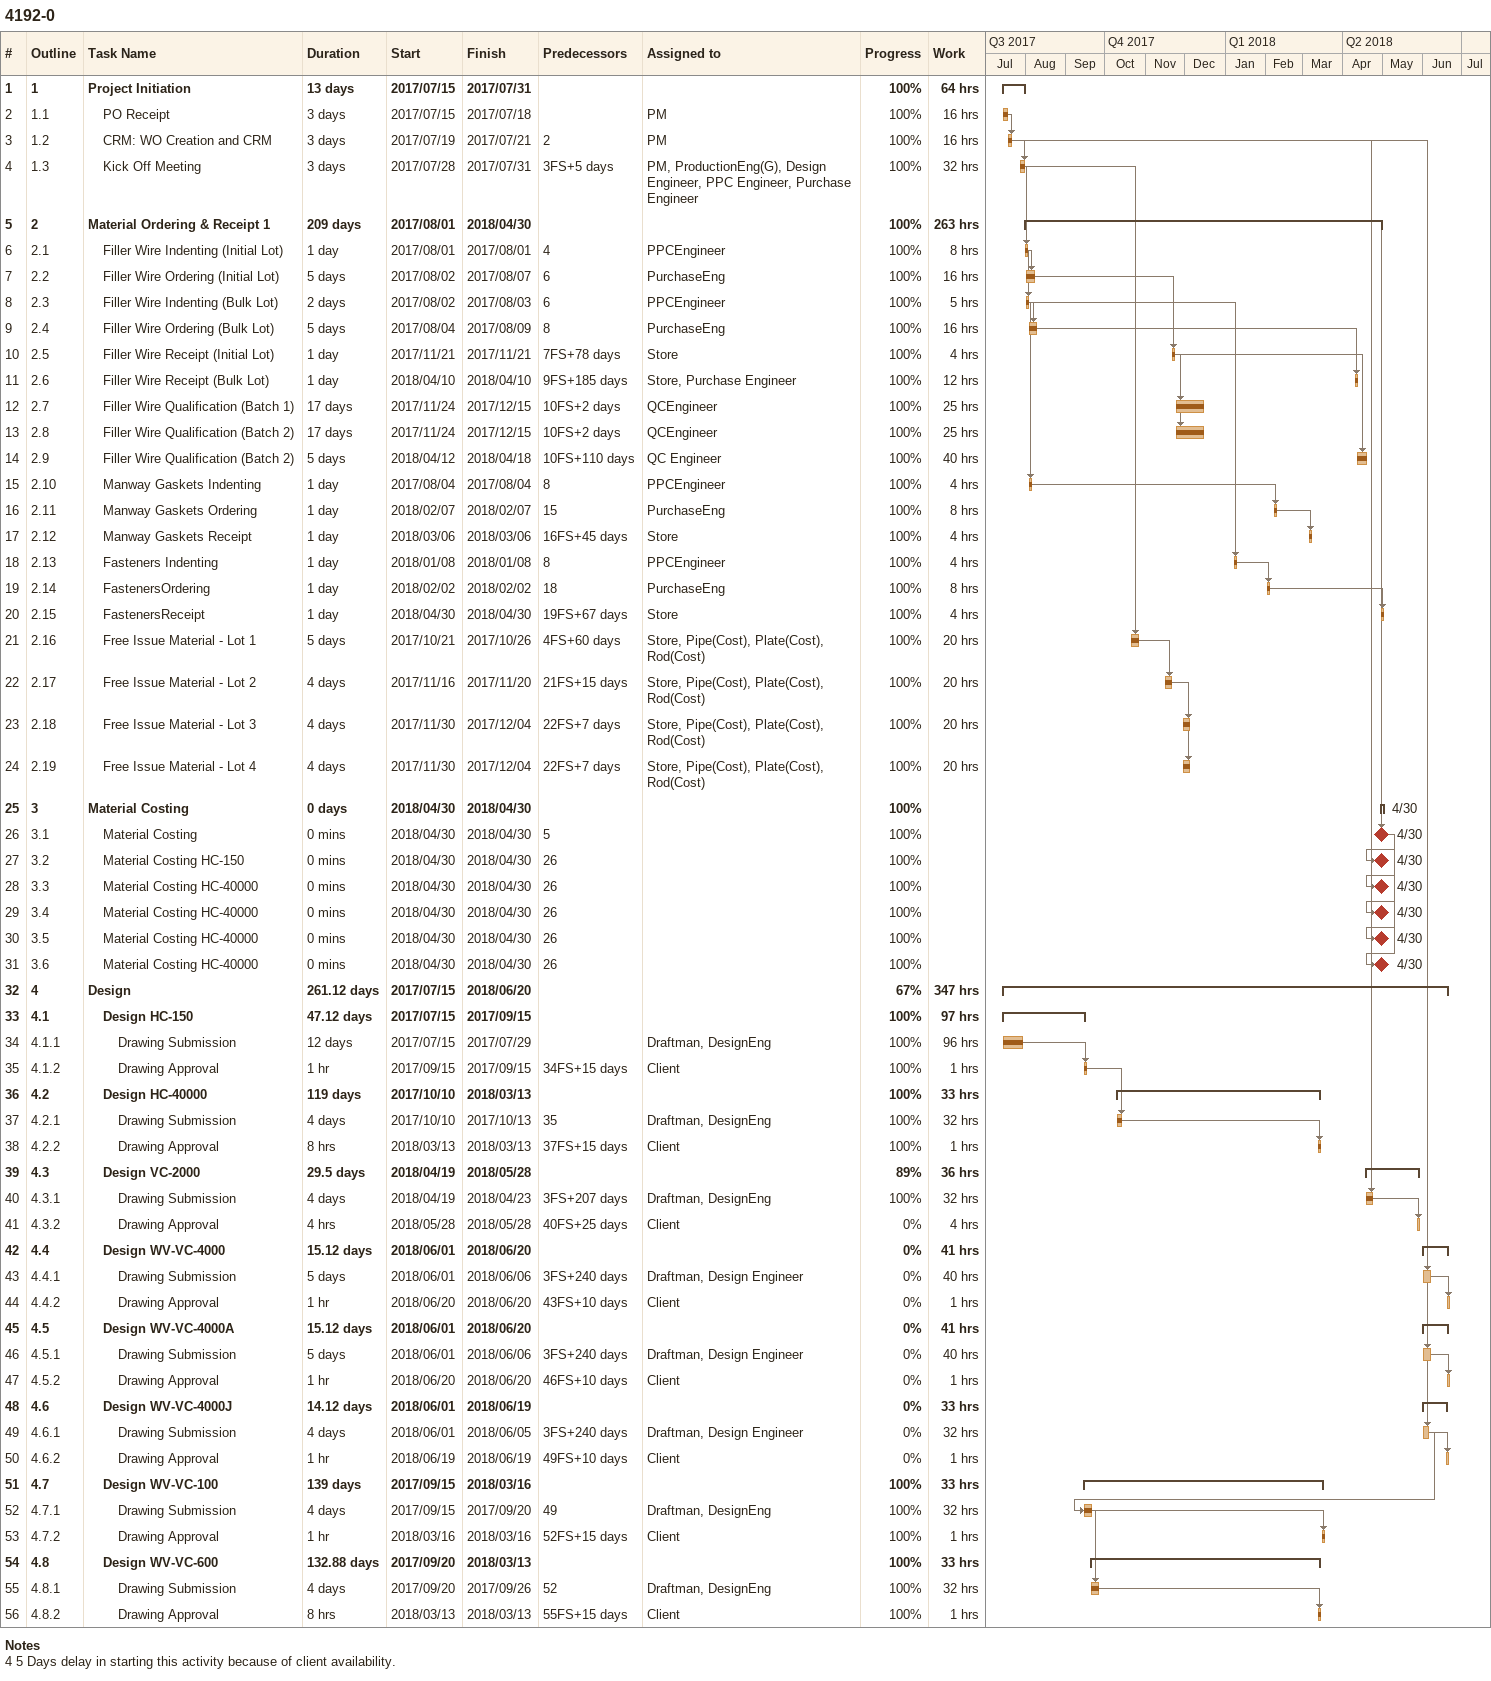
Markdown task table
4192-0

| ID | WBS | Task | Duration | Start | Finish | Predecessors | Resources | % complete | Work (h) |
|---|---|---|---|---|---|---|---|---|---|
| 1 | 1 | **Project Initiation** | 13d | 2017-07-15 | 2017-07-31 |  |  | 100 | 64 |
| 2 | 1.1 | PO Receipt | 3d | 2017-07-15 | 2017-07-18 |  | PM | 100 | 16 |
| 3 | 1.2 | CRM: WO Creation and CRM | 3d | 2017-07-19 | 2017-07-21 | 2 | PM | 100 | 16 |
| 4 | 1.3 | Kick Off Meeting | 3d | 2017-07-28 | 2017-07-31 | 3FS+5d | PM, ProductionEng(G), Design Engineer, PPC Engineer, Purchase Engineer | 100 | 32 |
| 5 | 2 | **Material Ordering & Receipt 1** | 209d | 2017-08-01 | 2018-04-30 |  |  | 100 | 263 |
| 6 | 2.1 | Filler Wire Indenting (Initial Lot) | 1d | 2017-08-01 | 2017-08-01 | 4 | PPCEngineer | 100 | 8 |
| 7 | 2.2 | Filler Wire Ordering (Initial Lot) | 5d | 2017-08-02 | 2017-08-07 | 6 | PurchaseEng | 100 | 16 |
| 8 | 2.3 | Filler Wire Indenting (Bulk Lot) | 2d | 2017-08-02 | 2017-08-03 | 6 | PPCEngineer | 100 | 5 |
| 9 | 2.4 | Filler Wire Ordering (Bulk Lot) | 5d | 2017-08-04 | 2017-08-09 | 8 | PurchaseEng | 100 | 16 |
| 10 | 2.5 | Filler Wire Receipt (Initial Lot) | 1d | 2017-11-21 | 2017-11-21 | 7FS+78d | Store | 100 | 4 |
| 11 | 2.6 | Filler Wire Receipt (Bulk Lot) | 1d | 2018-04-10 | 2018-04-10 | 9FS+185d | Store, Purchase Engineer | 100 | 12 |
| 12 | 2.7 | Filler Wire Qualification (Batch 1) | 17d | 2017-11-24 | 2017-12-15 | 10FS+2d | QCEngineer | 100 | 25 |
| 13 | 2.8 | Filler Wire Qualification (Batch 2) | 17d | 2017-11-24 | 2017-12-15 | 10FS+2d | QCEngineer | 100 | 25 |
| 14 | 2.9 | Filler Wire Qualification (Batch 2) | 5d | 2018-04-12 | 2018-04-18 | 10FS+110d | QC Engineer | 100 | 40 |
| 15 | 2.10 | Manway Gaskets Indenting | 1d | 2017-08-04 | 2017-08-04 | 8 | PPCEngineer | 100 | 4 |
| 16 | 2.11 | Manway Gaskets Ordering | 1d | 2018-02-07 | 2018-02-07 | 15 | PurchaseEng | 100 | 8 |
| 17 | 2.12 | Manway Gaskets Receipt | 1d | 2018-03-06 | 2018-03-06 | 16FS+45d | Store | 100 | 4 |
| 18 | 2.13 | Fasteners Indenting | 1d | 2018-01-08 | 2018-01-08 | 8 | PPCEngineer | 100 | 4 |
| 19 | 2.14 | FastenersOrdering | 1d | 2018-02-02 | 2018-02-02 | 18 | PurchaseEng | 100 | 8 |
| 20 | 2.15 | FastenersReceipt | 1d | 2018-04-30 | 2018-04-30 | 19FS+67d | Store | 100 | 4 |
| 21 | 2.16 | Free Issue Material - Lot 1 | 5d | 2017-10-21 | 2017-10-26 | 4FS+60d | Store, Pipe(Cost), Plate(Cost), Rod(Cost) | 100 | 20 |
| 22 | 2.17 | Free Issue Material - Lot 2 | 4d | 2017-11-16 | 2017-11-20 | 21FS+15d | Store, Pipe(Cost), Plate(Cost), Rod(Cost) | 100 | 20 |
| 23 | 2.18 | Free Issue Material - Lot 3 | 4d | 2017-11-30 | 2017-12-04 | 22FS+7d | Store, Pipe(Cost), Plate(Cost), Rod(Cost) | 100 | 20 |
| 24 | 2.19 | Free Issue Material - Lot 4 | 4d | 2017-11-30 | 2017-12-04 | 22FS+7d | Store, Pipe(Cost), Plate(Cost), Rod(Cost) | 100 | 20 |
| 25 | 3 | **Material Costing** | 0d | 2018-04-30 | 2018-04-30 |  |  | 100 |  |
| 26 | 3.1 | Material Costing | 0min | 2018-04-30 | 2018-04-30 | 5 |  | 100 |  |
| 27 | 3.2 | Material Costing HC-150 | 0min | 2018-04-30 | 2018-04-30 | 26 |  | 100 |  |
| 28 | 3.3 | Material Costing HC-40000 | 0min | 2018-04-30 | 2018-04-30 | 26 |  | 100 |  |
| 29 | 3.4 | Material Costing HC-40000 | 0min | 2018-04-30 | 2018-04-30 | 26 |  | 100 |  |
| 30 | 3.5 | Material Costing HC-40000 | 0min | 2018-04-30 | 2018-04-30 | 26 |  | 100 |  |
| 31 | 3.6 | Material Costing HC-40000 | 0min | 2018-04-30 | 2018-04-30 | 26 |  | 100 |  |
| 32 | 4 | **Design** | 261.12d | 2017-07-15 | 2018-06-20 |  |  | 67 | 347 |
| 33 | 4.1 | **Design HC-150** | 47.12d | 2017-07-15 | 2017-09-15 |  |  | 100 | 97 |
| 34 | 4.1.1 | Drawing Submission | 12d | 2017-07-15 | 2017-07-29 |  | Draftman, DesignEng | 100 | 96 |
| 35 | 4.1.2 | Drawing Approval | 1h | 2017-09-15 | 2017-09-15 | 34FS+15d | Client | 100 | 1 |
| 36 | 4.2 | **Design HC-40000** | 119d | 2017-10-10 | 2018-03-13 |  |  | 100 | 33 |
| 37 | 4.2.1 | Drawing Submission | 4d | 2017-10-10 | 2017-10-13 | 35 | Draftman, DesignEng | 100 | 32 |
| 38 | 4.2.2 | Drawing Approval | 8h | 2018-03-13 | 2018-03-13 | 37FS+15d | Client | 100 | 1 |
| 39 | 4.3 | **Design VC-2000** | 29.5d | 2018-04-19 | 2018-05-28 |  |  | 89 | 36 |
| 40 | 4.3.1 | Drawing Submission | 4d | 2018-04-19 | 2018-04-23 | 3FS+207d | Draftman, DesignEng | 100 | 32 |
| 41 | 4.3.2 | Drawing Approval | 4h | 2018-05-28 | 2018-05-28 | 40FS+25d | Client | 0 | 4 |
| 42 | 4.4 | **Design WV-VC-4000** | 15.12d | 2018-06-01 | 2018-06-20 |  |  | 0 | 41 |
| 43 | 4.4.1 | Drawing Submission | 5d | 2018-06-01 | 2018-06-06 | 3FS+240d | Draftman, Design Engineer | 0 | 40 |
| 44 | 4.4.2 | Drawing Approval | 1h | 2018-06-20 | 2018-06-20 | 43FS+10d | Client | 0 | 1 |
| 45 | 4.5 | **Design WV-VC-4000A** | 15.12d | 2018-06-01 | 2018-06-20 |  |  | 0 | 41 |
| 46 | 4.5.1 | Drawing Submission | 5d | 2018-06-01 | 2018-06-06 | 3FS+240d | Draftman, Design Engineer | 0 | 40 |
| 47 | 4.5.2 | Drawing Approval | 1h | 2018-06-20 | 2018-06-20 | 46FS+10d | Client | 0 | 1 |
| 48 | 4.6 | **Design WV-VC-4000J** | 14.12d | 2018-06-01 | 2018-06-19 |  |  | 0 | 33 |
| 49 | 4.6.1 | Drawing Submission | 4d | 2018-06-01 | 2018-06-05 | 3FS+240d | Draftman, Design Engineer | 0 | 32 |
| 50 | 4.6.2 | Drawing Approval | 1h | 2018-06-19 | 2018-06-19 | 49FS+10d | Client | 0 | 1 |
| 51 | 4.7 | **Design WV-VC-100** | 139d | 2017-09-15 | 2018-03-16 |  |  | 100 | 33 |
| 52 | 4.7.1 | Drawing Submission | 4d | 2017-09-15 | 2017-09-20 | 49 | Draftman, DesignEng | 100 | 32 |
| 53 | 4.7.2 | Drawing Approval | 1h | 2018-03-16 | 2018-03-16 | 52FS+15d | Client | 100 | 1 |
| 54 | 4.8 | **Design WV-VC-600** | 132.88d | 2017-09-20 | 2018-03-13 |  |  | 100 | 33 |
| 55 | 4.8.1 | Drawing Submission | 4d | 2017-09-20 | 2017-09-26 | 52 | Draftman, DesignEng | 100 | 32 |
| 56 | 4.8.2 | Drawing Approval | 8h | 2018-03-13 | 2018-03-13 | 55FS+15d | Client | 100 | 1 |

Notes
- 4: 5 Days delay in starting this activity because of client availability.
